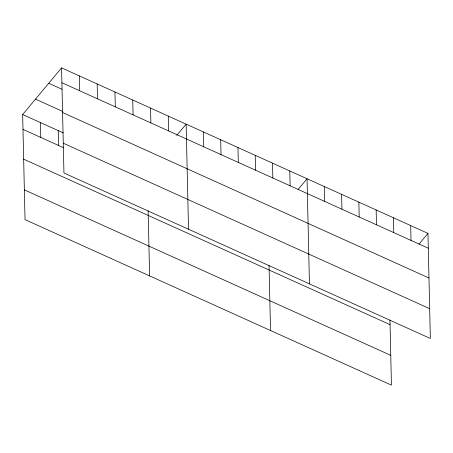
<?xml version="1.0" encoding="UTF-8"?>
<svg xmlns="http://www.w3.org/2000/svg" width="453" height="453" viewBox="0 0 453 453"><rect width="100%" height="100%" fill="white"/><g stroke="black" fill="none" stroke-linecap="round" stroke-linejoin="round"><path stroke-width="0.68" d="M389.959 320.022L391.437 385.124L25.034 219.637L22.65 114.535L61.563 67.876L427.966 233.363L430.35 338.465L63.952 172.984L61.563 67.876M176.721 135.436L186.143 124.145L188.527 229.246M298.063 189.53L307.055 178.754L309.439 283.855M418.974 244.139L427.966 233.363M61.902 82.735L428.3 248.216M48.726 83.278L62.072 89.303M35.493 99.139L62.82 111.483M62.576 112.514L428.98 277.995M22.65 114.535L63.329 132.91M63.273 143.199L429.676 308.68M22.99 129.388L63.663 147.763M23.664 159.173L390.061 324.654M24.36 189.858L390.758 355.339M410.69 225.56L411.03 240.413M393.419 217.757L393.753 232.61M376.143 209.954L376.483 224.813M358.872 202.157L359.212 217.01M341.602 194.354L341.936 209.207M324.325 186.551L324.665 201.404M289.778 170.951L290.118 185.804M272.508 163.148L272.842 178.001M269.048 265.413L270.52 330.514M255.232 155.351L255.571 170.203M237.961 147.548L238.295 162.401M220.685 139.745L221.024 154.598M203.414 131.942L203.754 146.795M168.346 116.104L168.68 130.957M150.549 108.069L150.883 122.922M148.131 210.804L149.609 275.905M132.752 100.028L133.086 114.881M114.954 91.993L115.294 106.846M97.157 83.952L97.497 98.805M79.36 75.917L79.7 90.77M58.244 130.611L58.579 145.464M40.447 122.576L40.781 137.429"/></g></svg>
